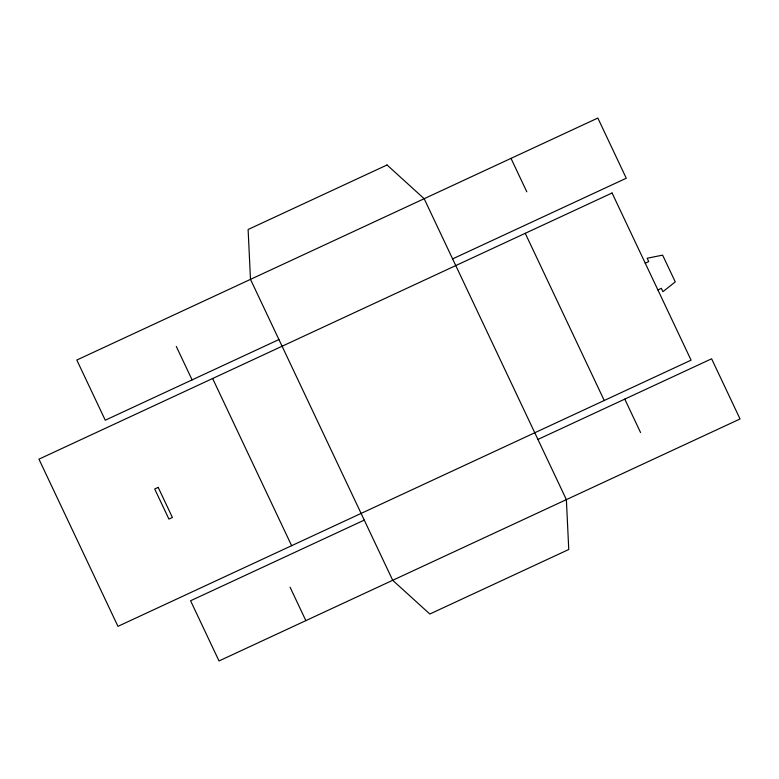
<?xml version="1.0" encoding="UTF-8"?>
<svg xmlns="http://www.w3.org/2000/svg" width="779" height="779" viewBox="0 0 779 779"><rect width="100%" height="100%" fill="white"/><g stroke="black" fill="none" stroke-linecap="round" stroke-linejoin="round"><path stroke-width="1.17" d="M278.931 339.556L105.262 420.212L76.819 360.034L597.834 118.048L626.277 178.235L452.609 258.891M645.255 263.195L648.732 261.588L647.154 258.238L662.627 255.132L675.266 281.881L662.948 291.677L661.371 288.337L657.895 289.944M364.26 520.109L190.582 600.765L219.026 660.952L740.05 418.966L711.607 358.788L537.938 439.444M511.005 158.38L526.799 191.809M624.768 399.121L640.572 432.549M525.241 233.31L604.241 400.494M212.628 378.506L291.628 545.689M176.297 346.451L192.092 379.879M290.061 587.191L305.865 620.62M387.046 164.982L248.112 229.503L250.487 279.369L392.704 580.297L429.823 614.018L568.758 549.497L566.372 499.631L424.166 198.703L387.046 164.982M612.07 192.988L38.95 459.162L117.96 626.345L691.08 360.161L612.07 192.988M158.176 487.381L154.709 488.998L168.926 519.087L172.402 517.47L158.176 487.381"/></g></svg>
